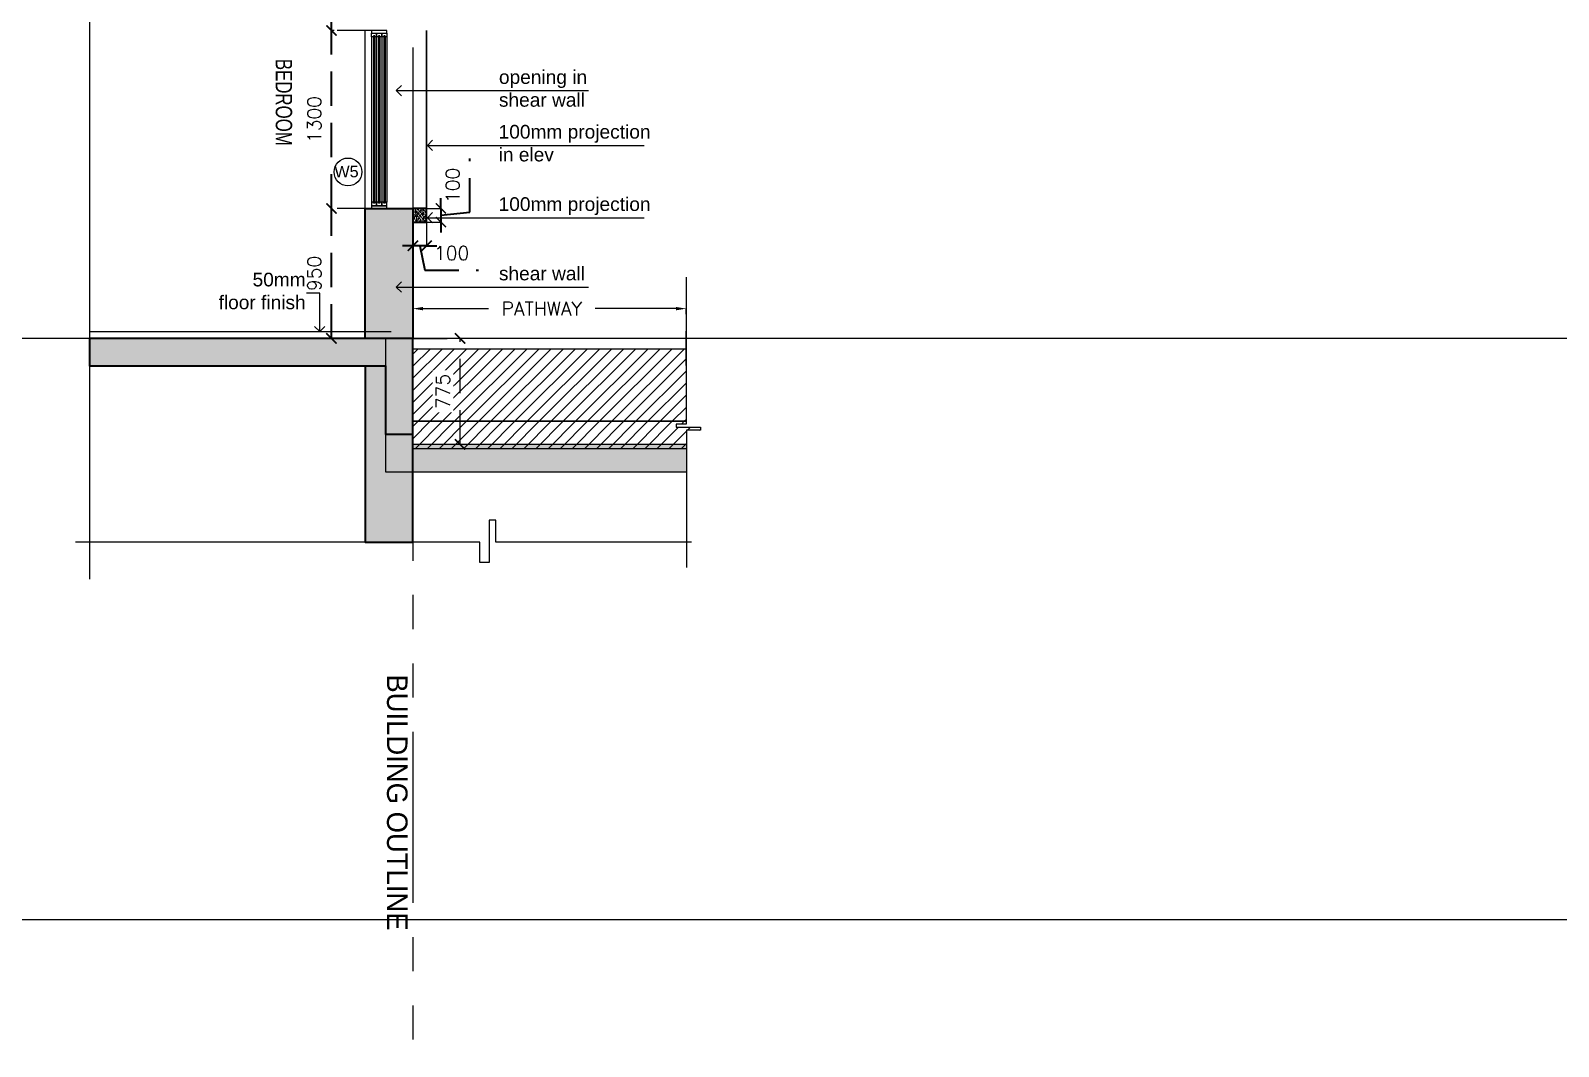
# Model space of a CAD drawing. Header units: millimetres. Extents: x 1066295 to 1300022, y -5734212 to -5454663.
# Drawn here: x 1225820 to 1236988, y -5682168 to -5674744 of the extents above; entities that cross this region are included whole.
import ezdxf
from ezdxf.enums import TextEntityAlignment as Align

# ---------------------------------------------------------------- set-up
doc = ezdxf.new("R2010")
doc.units = ezdxf.units.MM
doc.header["$LTSCALE"] = 1000
doc.header["$MEASUREMENT"] = 0
for name, pattern in [('AUDIT_D_120904163729-0', [0]), ('T9_PROFILE SECTIONS$0$HIDDEN', [0.375, 0.25, -0.125]), ('T9_PROFILE SECTIONS$0$HIDDEN2', [0.1875, 0.125, -0.0625]), ('T9_PROFILE SECTIONS$0$T10(T7 IS SIMILAR BUT MIRROR) - DIMENSION & TEXTING$0$HIDDEN', [0.375, 0.25, -0.125]), ('T9_PROFILE SECTIONS$0$T8_PROFILE SECTIONS$0$( Hidden )', [0.375, 0.25, -0.125]), ('T9_PROFILE SECTIONS$0$T8_PROFILE SECTIONS$0$AUDIT_D_120904163729-0', [0]), ('T9_PROFILE SECTIONS$0$T8_PROFILE SECTIONS$0$HIDDEN', [0.375, 0.25, -0.125]), ('T9_PROFILE SECTIONS$0$T8_PROFILE SECTIONS$0$PHANTOM2', [1.25, 0.625, -0.125, 0.125, -0.125, 0.125, -0.125])]:
    doc.linetypes.add(name, pattern=pattern)
doc.layers.get('0').update_dxf_attribs({"linetype": 'AUDIT_D_120904163729-0'})
for name, color, linetype, lineweight in [('T9_PROFILE SECTIONS$0$A-DIMENSION', 2, 'Continuous', 35), ('T9_PROFILE SECTIONS$0$T8_PROFILE SECTIONS$0$A-DIMENSION', 2, 'Continuous', 35), ('T9_PROFILE SECTIONS$0$T8_PROFILE SECTIONS$0$A-SLAB', 3, 'Continuous', 35), ('T9_PROFILE SECTIONS$0$T8_PROFILE SECTIONS$0$a-Text', 4, 'Continuous', 0), ('T9_PROFILE SECTIONS$0$T8_PROFILE SECTIONS$0$R0-18-10-2014-T1-1st Podium Floor Plan$0$Text', 7, 'Continuous', 0)]:
    doc.layers.add(name, color=color, linetype=linetype, lineweight=lineweight)
for name, color, linetype in [('T9_PROFILE SECTIONS$0$LEVEL', 7, 'Continuous'), ('T9_PROFILE SECTIONS$0$T10(T7 IS SIMILAR BUT MIRROR) - DIMENSION & TEXTING$0$A-DIMENSIONS', 2, 'T9_PROFILE SECTIONS$0$T10(T7 IS SIMILAR BUT MIRROR) - DIMENSION & TEXTING$0$HIDDEN'), ('T9_PROFILE SECTIONS$0$T8_PROFILE SECTIONS$0$A-BUILDING LINE TURNS HERE', 252, 'T9_PROFILE SECTIONS$0$T8_PROFILE SECTIONS$0$PHANTOM2'), ('T9_PROFILE SECTIONS$0$T8_PROFILE SECTIONS$0$a-ele', 8, 'Continuous'), ('T9_PROFILE SECTIONS$0$T8_PROFILE SECTIONS$0$a-rcc', 3, 'Continuous'), ('T9_PROFILE SECTIONS$0$T8_PROFILE SECTIONS$0$A-WALL HATCH', 8, 'Continuous'), ('T9_PROFILE SECTIONS$0$T8_PROFILE SECTIONS$0$a-window', 5, 'Continuous'), ('T9_PROFILE SECTIONS$0$T8_PROFILE SECTIONS$0$Elev 01', 8, 'Continuous'), ('T9_PROFILE SECTIONS$0$T8_PROFILE SECTIONS$0$F.F.L', 36, 'Continuous'), ('T9_PROFILE SECTIONS$0$T8_PROFILE SECTIONS$0$HATCH', 8, 'Continuous'), ('T9_PROFILE SECTIONS$0$T8_PROFILE SECTIONS$0$HATCH 150', 8, 'Continuous'), ('T9_PROFILE SECTIONS$0$T8_PROFILE SECTIONS$0$Leader', 2, 'T9_PROFILE SECTIONS$0$T8_PROFILE SECTIONS$0$AUDIT_D_120904163729-0'), ('T9_PROFILE SECTIONS$0$T8_PROFILE SECTIONS$0$TEXT ROOM', 7, 'Continuous'), ('T9_PROFILE SECTIONS$0$T8_PROFILE SECTIONS$0$TYPICAL UNITS$0$a-door-no', 104, 'Continuous')]:
    doc.layers.add(name, color=color, linetype=linetype)
doc.styles.add('T9_PROFILE SECTIONS$0$Romans 1', font='romans.shx', dxfattribs={"height": 100})
doc.styles.add('T9_PROFILE SECTIONS$0$T8_PROFILE SECTIONS$0$ARIAL ARROW', font='arial.ttf')
doc.styles.add('T9_PROFILE SECTIONS$0$T8_PROFILE SECTIONS$0$Romans 1', font='romans.shx', dxfattribs={"height": 100})
doc.styles.add('T9_PROFILE SECTIONS$0$T8_PROFILE SECTIONS$0$RSP_TXT 500', font='swisscl.ttf', dxfattribs={"height": 250})
doc.styles.add('T9_PROFILE SECTIONS$0$T8_PROFILE SECTIONS$0$STANDARD', font='GOTHIC.TTF')
doc.styles.add('T9_PROFILE SECTIONS$0$T8_PROFILE SECTIONS$0$TYPICAL UNITS$0$LODHA STANDERD', font='sanss___.ttf')
doc.dimstyles.new('T9_PROFILE SECTIONS$0$ALPINE S', dxfattribs={"dimscale": 0, "dimtxt": 100, "dimasz": 75, "dimexe": 0, "dimexo": 0, "dimgap": 75, "dimtad": 1, "dimdec": 0, "dimzin": 0, "dimdsep": 46, "dimtxsty": 'T9_PROFILE SECTIONS$0$Romans 1', "dimblk": 'T9_PROFILE SECTIONS$0$_ArchTick', "dimcen": 0.09, "dimclrd": 256, "dimclre": 256, "dimclrt": 7, "dimadec": 0, "dimazin": 0, "dimtfac": 1, "dimtdec": 0, "dimtofl": 0, "dimtmove": 1, "dimatfit": 0, "dimldrblk": 'T9_PROFILE SECTIONS$0$_Open90', "dimfxl": 1, "dimtolj": 1, "dimtzin": 0, "dimarcsym": 0})
doc.dimstyles.new('T9_PROFILE SECTIONS$0$T8_PROFILE SECTIONS$0$ALPINE S', dxfattribs={"dimscale": 0, "dimtxt": 100, "dimasz": 75, "dimexe": 0, "dimexo": 0, "dimgap": 75, "dimtad": 1, "dimdec": 0, "dimzin": 0, "dimdsep": 46, "dimtxsty": 'T9_PROFILE SECTIONS$0$T8_PROFILE SECTIONS$0$Romans 1', "dimblk": 'T9_PROFILE SECTIONS$0$T8_PROFILE SECTIONS$0$_ArchTick', "dimcen": 0.09, "dimclrd": 256, "dimclre": 256, "dimclrt": 7, "dimadec": 0, "dimazin": 0, "dimtfac": 1, "dimtdec": 0, "dimtofl": 0, "dimtmove": 1, "dimatfit": 0, "dimldrblk": 'T9_PROFILE SECTIONS$0$T8_PROFILE SECTIONS$0$_Open90', "dimfxl": 1, "dimtolj": 1, "dimtzin": 0, "dimarcsym": 0})
pattern_1 = [(45, (-1230402.947822421, 5590584.480820893), (-44.19417382415921, 44.19417382415922), [])]

# ---------------------------------------------------------------- blocks, each defined once
blk = doc.blocks.new('T9_PROFILE SECTIONS$0$A$C04612184')
at = {"layer": 'T9_PROFILE SECTIONS$0$LEVEL', "color": 8, "linetype": 'T9_PROFILE SECTIONS$0$HIDDEN2', "ltscale": 5}
for p, q in [((89.81805045481178, 14.91499993128764), (-67.8270701394622, 14.91499993128764)), ((89.81805045481178, 10.66499993128764), (-67.82707013981053, 10.66499993128764))]:
    blk.add_line(p, q, dxfattribs=at)
blk = doc.blocks.new('T9_PROFILE SECTIONS$0$T8_PROFILE SECTIONS$0$A$C70077D06')
at = {"layer": 'T9_PROFILE SECTIONS$0$T8_PROFILE SECTIONS$0$a-ele', "elevation": -0.01002673903355064}
blk.add_lwpolyline([(-160.084321222268, -0.003339515998959541), (-160.084321222268, 1299.976867138408)], dxfattribs=at)
at = {"layer": 'T9_PROFILE SECTIONS$0$T8_PROFILE SECTIONS$0$a-window', "color": 1}
for p, q in [((-112.5, 1254.977523034438), (-112.5, 44.9999693473801, -0.02005347806710486)), ((-75, 1254.977523034438), (-75, 44.9999693473801, -0.02005347806710486)), ((-75, 1254.977523034438), (-75, 44.99996934644878, -0.02005347806710486)), ((-37.5, 1254.977523034438), (-37.5, 44.99996934644878, -0.02005347806710486))]:
    blk.add_line(p, q, dxfattribs=at)
at = {"layer": 'T9_PROFILE SECTIONS$0$T8_PROFILE SECTIONS$0$a-window', "color": 5}
for p, q in [((-98.27500000037253, 1254.977523034438), (-98.2749999994412, 44.9999693473801, -0.02005347806710486)), ((-88.2749999994412, 1254.977523034438), (-88.2749999994412, 44.99996934831142, -0.02005347806710486)), ((-60.77500000037253, 1254.977523034438), (-60.77499999944121, 44.9999693473801, -0.02005347806710486)), ((-50.77499999944121, 1254.977523034438), (-50.77499999944121, 44.99996934831142, -0.02005347806710486))]:
    blk.add_line(p, q, dxfattribs=at)
at = {"layer": 'T9_PROFILE SECTIONS$0$T8_PROFILE SECTIONS$0$a-window', "color": 250}
for p, q in [((-23.27500000037253, 1254.977523034438), (-23.27499999944121, 44.99996934644878, -0.02005347806710486)), ((-13.27500000037253, 1254.977523034438), (-13.27499999944121, 44.99996934644878, -0.02005347806710486)), ((0, 1254.977523034438), (0, 44.99996934831142, -0.02005347806710486))]:
    blk.add_line(p, q, dxfattribs=at)
at = {"layer": 'T9_PROFILE SECTIONS$0$T8_PROFILE SECTIONS$0$a-window', "color": 4}
for points in [[(9.313225746154785e-10, 1279.977523033507), (9.313225746154785e-10, 1299.977523033507), (-112.5, 1299.977523034438), (-112.5, 1279.977523034438)], [(-98.27500000037253, 1254.977523034438), (-112.5, 1254.977523034438), (-112.5, 1279.977523034438), (-75, 1279.977523034438), (-75, 1254.977523034438), (-88.2749999994412, 1254.977523034438), (-88.27500000037253, 1260.977523034438), (-98.27500000037253, 1260.977523034438)], [(-60.77500000037253, 1254.977523034438), (-75, 1254.977523034438), (-75, 1279.977523034438), (-37.5, 1279.977523034438), (-37.5, 1254.977523034438), (-50.77499999944121, 1254.977523034438), (-50.77500000037253, 1260.977523034438), (-60.77500000037253, 1260.977523034438)], [(-23.27500000037253, 1254.977523034438), (-37.5, 1254.977523034438), (-37.5, 1279.977523034438), (9.313225746154785e-10, 1279.977523033507), (0, 1254.977523034438), (-13.27500000037253, 1254.977523034438), (-13.27500000037253, 1260.977523034438), (-23.27500000037253, 1260.977523034438)], [(-98.2749999994412, 44.9999693473801), (-112.5, 44.9999693473801), (-112.5, 19.9999693473801), (-75, 19.99996934644878), (-75, 44.99996934644878), (-88.2749999994412, 44.99996934644878), (-88.2749999994412, 38.9999693473801), (-98.27500000037253, 38.9999693473801)], [(0, 0), (0, 20), (-112.5, 19.9999693473801), (-112.5, -3.065261989831924e-05)], [(-60.77499999944121, 44.9999693473801), (-75, 44.9999693473801), (-75, 19.9999693473801), (-37.5, 19.99996934644878), (-37.5, 44.99996934644878), (-50.77499999944121, 44.99996934644878), (-50.77499999944121, 38.9999693473801), (-60.77500000037253, 38.9999693473801)], [(-23.27499999944121, 44.99996934644878), (-37.5, 44.99996934644878), (-37.5, 19.99996934644878), (0, 19.99996934644878), (0, 44.9999693473801), (-13.27499999944121, 44.99996934644878), (-13.27500000037253, 38.99996934644878), (-23.27499999944121, 38.99996934644878)]]:
    blk.add_lwpolyline(points, close=True, dxfattribs=at)
blk = doc.blocks.new('*D417')
at = {"layer": 'T9_PROFILE SECTIONS$0$T8_PROFILE SECTIONS$0$Leader', "linetype": 'T9_PROFILE SECTIONS$0$T8_PROFILE SECTIONS$0$( Hidden )', "lineweight": -2, "transparency": 16777216}
for p, q in [((2364.352816133294, -85191.10313546378), (2364.352816133294, -85582.31756449491)), ((4361.515551971272, -85997.9266347792), (4361.515551971272, -85582.31756449491))]:
    blk.add_line(p, q, dxfattribs=at)
at = {"layer": 'T9_PROFILE SECTIONS$0$T8_PROFILE SECTIONS$0$Leader', "lineweight": -2, "transparency": 16777216}
for p, q in [((2439.352816133294, -85582.31756449491), (2916.904001928134, -85582.31756449491)), ((4286.515551971272, -85582.31756449491), (3695.475430499563, -85582.31756449491))]:
    blk.add_line(p, q, dxfattribs=at)
at = {"layer": 'T9_PROFILE SECTIONS$0$T8_PROFILE SECTIONS$0$Leader', "transparency": 16777216}
for points in [[(2439.352816133294, -85569.81756449491), (2439.352816133294, -85594.81756449491), (2364.352816133294, -85582.31756449491)], [(4286.515551971272, -85569.81756449491), (4286.515551971272, -85594.81756449491), (4361.515551971272, -85582.31756449491)]]:
    blk.add_solid(points, dxfattribs=at)
at = {"layer": 'T9_PROFILE SECTIONS$0$T8_PROFILE SECTIONS$0$Leader', "color": 7, "transparency": 16777216, "insert": (3306.189716213848, -85582.31756449491), "char_height": 100, "attachment_point": 5, "style": 'T9_PROFILE SECTIONS$0$T8_PROFILE SECTIONS$0$Romans 1'}
blk.add_mtext('\\A1;PATHWAY', dxfattribs=at)
blk = doc.blocks.new('T9_PROFILE SECTIONS$0$T8_PROFILE SECTIONS$0$_ArchTick')
at = {"color": 0, "linetype": 'ByBlock', "const_width": 0.15}
blk.add_lwpolyline([(-0.5, -0.5), (0.5, 0.5)], dxfattribs=at)
blk = doc.blocks.new('*D421')
at = {"layer": 'T9_PROFILE SECTIONS$0$T8_PROFILE SECTIONS$0$A-DIMENSION', "linetype": 'T9_PROFILE SECTIONS$0$T8_PROFILE SECTIONS$0$HIDDEN', "lineweight": -2, "transparency": 16777216}
for p, q in [((2204.35267586005, -82800.03907881587), (1769.42170122522, -82800.03907881587)), ((2164.352675859352, -83550.0390788168), (1769.42170122522, -83550.0390788168))]:
    blk.add_line(p, q, dxfattribs=at)
at = {"layer": 'T9_PROFILE SECTIONS$0$T8_PROFILE SECTIONS$0$A-DIMENSION', "linetype": 'T9_PROFILE SECTIONS$0$T8_PROFILE SECTIONS$0$HIDDEN', "transparency": 16777216}
blk.add_line((1769.42170122522, -83550.0390788168), (1769.42170122522, -82800.03907881587), dxfattribs=at)
at = {"layer": 'T9_PROFILE SECTIONS$0$T8_PROFILE SECTIONS$0$A-DIMENSION', "linetype": 'ByBlock', "transparency": 16777216, "xscale": 75, "yscale": 75, "zscale": 75}
for p, rotation in [((1769.42170122522, -82800.03907881587), 90), ((1769.42170122522, -83550.0390788168), 270)]:
    blk.add_blockref('T9_PROFILE SECTIONS$0$T8_PROFILE SECTIONS$0$_ArchTick', p, dxfattribs=dict(at, rotation=rotation))
at = {"layer": 'T9_PROFILE SECTIONS$0$T8_PROFILE SECTIONS$0$A-DIMENSION', "color": 7, "linetype": 'ByBlock', "transparency": 16777216, "insert": (1644.421701225196, -83175.03907881632), "char_height": 100, "attachment_point": 5, "rotation": 90, "style": 'T9_PROFILE SECTIONS$0$T8_PROFILE SECTIONS$0$Romans 1'}
blk.add_mtext('\\A1;750', dxfattribs=at)
blk = doc.blocks.new('T9_PROFILE SECTIONS$0$T8_PROFILE SECTIONS$0$_Open90')
at = {"color": 0, "linetype": 'ByBlock', "lineweight": -2}
for p, q in [((0, 0), (-1, 0)), ((-0.5, 0.5), (0, 0)), ((0, 0), (-0.5, -0.5))]:
    blk.add_line(p, q, dxfattribs=at)
blk = doc.blocks.new('*D407')
at = {"layer": 'T9_PROFILE SECTIONS$0$T8_PROFILE SECTIONS$0$A-DIMENSION', "linetype": 'T9_PROFILE SECTIONS$0$T8_PROFILE SECTIONS$0$HIDDEN', "lineweight": -2, "transparency": 16777216}
for p, q in [((2059.701288769954, -84850.04241832349), (1769.412230013405, -84850.04241832349)), ((1914.598914057483, -85800.03907880749), (1769.412230013405, -85800.03907880749))]:
    blk.add_line(p, q, dxfattribs=at)
at = {"layer": 'T9_PROFILE SECTIONS$0$T8_PROFILE SECTIONS$0$A-DIMENSION', "linetype": 'T9_PROFILE SECTIONS$0$T8_PROFILE SECTIONS$0$HIDDEN', "transparency": 16777216}
blk.add_line((1769.412230013405, -85800.03907880749), (1769.412230013405, -84850.04241832349), dxfattribs=at)
at = {"layer": 'T9_PROFILE SECTIONS$0$T8_PROFILE SECTIONS$0$A-DIMENSION', "linetype": 'ByBlock', "transparency": 16777216, "xscale": 75, "yscale": 75, "zscale": 75}
for p, rotation in [((1769.412230013405, -84850.04241832349), 90), ((1769.412230013405, -85800.03907880749), 270)]:
    blk.add_blockref('T9_PROFILE SECTIONS$0$T8_PROFILE SECTIONS$0$_ArchTick', p, dxfattribs=dict(at, rotation=rotation))
at = {"layer": 'T9_PROFILE SECTIONS$0$T8_PROFILE SECTIONS$0$A-DIMENSION', "color": 7, "linetype": 'ByBlock', "transparency": 16777216, "insert": (1644.41223001338, -85325.04074856547), "char_height": 100, "attachment_point": 5, "rotation": 90, "style": 'T9_PROFILE SECTIONS$0$T8_PROFILE SECTIONS$0$Romans 1'}
blk.add_mtext('\\A1;950', dxfattribs=at)
blk = doc.blocks.new('*D408')
at = {"layer": 'T9_PROFILE SECTIONS$0$T8_PROFILE SECTIONS$0$A-DIMENSION', "linetype": 'T9_PROFILE SECTIONS$0$T8_PROFILE SECTIONS$0$HIDDEN', "lineweight": -2, "transparency": 16777216}
for p, q in [((2059.701288780664, -83550.06155577305), (1769.412230013405, -83550.06155577305)), ((2059.701288769954, -84850.04241832349), (1769.412230013405, -84850.04241832349))]:
    blk.add_line(p, q, dxfattribs=at)
at = {"layer": 'T9_PROFILE SECTIONS$0$T8_PROFILE SECTIONS$0$A-DIMENSION', "linetype": 'T9_PROFILE SECTIONS$0$T8_PROFILE SECTIONS$0$HIDDEN', "transparency": 16777216}
blk.add_line((1769.412230013405, -84850.04241832349), (1769.412230013405, -83550.06155577305), dxfattribs=at)
at = {"layer": 'T9_PROFILE SECTIONS$0$T8_PROFILE SECTIONS$0$A-DIMENSION', "linetype": 'ByBlock', "transparency": 16777216, "xscale": 75, "yscale": 75, "zscale": 75}
for p, rotation in [((1769.412230013405, -83550.06155577305), 90), ((1769.412230013405, -84850.04241832349), 270)]:
    blk.add_blockref('T9_PROFILE SECTIONS$0$T8_PROFILE SECTIONS$0$_ArchTick', p, dxfattribs=dict(at, rotation=rotation))
at = {"layer": 'T9_PROFILE SECTIONS$0$T8_PROFILE SECTIONS$0$A-DIMENSION', "color": 7, "linetype": 'ByBlock', "transparency": 16777216, "insert": (1644.412230013381, -84200.05198704825), "char_height": 100, "attachment_point": 5, "rotation": 90, "style": 'T9_PROFILE SECTIONS$0$T8_PROFILE SECTIONS$0$Romans 1'}
blk.add_mtext('\\A1;1300', dxfattribs=at)
blk = doc.blocks.new('T9_PROFILE SECTIONS$0$T8_PROFILE SECTIONS$0$TYPICAL UNITS$0$B-flat-33')
at = {"layer": 'T9_PROFILE SECTIONS$0$T8_PROFILE SECTIONS$0$TYPICAL UNITS$0$a-door-no'}
blk.add_ellipse((14107.61507096316, 1401.53111237858), major_axis=(0.02899166201322233, -181.0162510421596), ratio=0.9999894850701674, dxfattribs=at)
at = {"layer": 'T9_PROFILE SECTIONS$0$T8_PROFILE SECTIONS$0$TYPICAL UNITS$0$a-door-no', "style": 'T9_PROFILE SECTIONS$0$T8_PROFILE SECTIONS$0$TYPICAL UNITS$0$LODHA STANDERD', "oblique": 1.577147961390024e-05, "width": 0.9999894886737732}
blk.add_attdef('OP1', text='', height=149.9999997297267, rotation=0.7592242381622432, dxfattribs=at).set_placement((14117.02385249914, 1331.605178014608), align=Align.CENTER)
blk = doc.blocks.new('T9_PROFILE SECTIONS$0$_ArchTick')
at = {"color": 0, "linetype": 'ByBlock', "const_width": 0.15}
blk.add_lwpolyline([(-0.5, -0.5), (0.5, 0.5)], dxfattribs=at)
blk = doc.blocks.new('*D409')
at = {"layer": 'T9_PROFILE SECTIONS$0$A-DIMENSION', "linetype": 'T9_PROFILE SECTIONS$0$HIDDEN', "transparency": 16777216}
for p, q in [((2780.206660872117, -84878.3890134683), (2780.206660872117, -84485.53187061116)), ((2568.894215826179, -84850.03907880749), (2568.894215826179, -84775.03907880749)), ((2568.894215826179, -84850.03907880749), (2568.894215826179, -84950.03907880749)), ((2568.894215826179, -84900.03907880749), (2780.206660872117, -84878.3890134683)), ((2568.894215826179, -84950.03907880749), (2568.894215826179, -85025.03907880749))]:
    blk.add_line(p, q, dxfattribs=at)
at = {"layer": 'T9_PROFILE SECTIONS$0$A-DIMENSION', "linetype": 'T9_PROFILE SECTIONS$0$HIDDEN', "lineweight": -2, "transparency": 16777216}
for p, q in [((2464.34321653843, -84850.03907880749), (2568.894215826179, -84850.03907880749)), ((2464.34321653843, -84950.03907880749), (2568.894215826179, -84950.03907880749))]:
    blk.add_line(p, q, dxfattribs=at)
at = {"layer": 'T9_PROFILE SECTIONS$0$A-DIMENSION', "linetype": 'ByBlock', "transparency": 16777216, "xscale": 75, "yscale": 75, "zscale": 75}
for p, rotation in [((2568.894215826179, -84850.03907880749), 270), ((2568.894215826179, -84950.03907880749), 90)]:
    blk.add_blockref('T9_PROFILE SECTIONS$0$_ArchTick', p, dxfattribs=dict(at, rotation=rotation))
at = {"layer": 'T9_PROFILE SECTIONS$0$A-DIMENSION', "color": 7, "linetype": 'ByBlock', "transparency": 16777216, "insert": (2655.206660872092, -84681.96044203972), "char_height": 100, "attachment_point": 5, "rotation": 90, "style": 'T9_PROFILE SECTIONS$0$Romans 1'}
blk.add_mtext('\\A1;100', dxfattribs=at)
blk = doc.blocks.new('T9_PROFILE SECTIONS$0$_Open90')
at = {"color": 0, "linetype": 'ByBlock', "lineweight": -2}
for p, q in [((0, 0), (-1, 0)), ((-0.5, 0.5), (0, 0)), ((0, 0), (-0.5, -0.5))]:
    blk.add_line(p, q, dxfattribs=at)
blk = doc.blocks.new('*D410')
at = {"layer": 'T9_PROFILE SECTIONS$0$A-DIMENSION', "linetype": 'T9_PROFILE SECTIONS$0$HIDDEN', "lineweight": -2, "transparency": 16777216}
for p, q in [((2364.343216538429, -84950.03907880746), (2364.343216538429, -85122.9975548964)), ((2464.343216538429, -84950.03907880746), (2464.343216538429, -85122.9975548964))]:
    blk.add_line(p, q, dxfattribs=at)
at = {"layer": 'T9_PROFILE SECTIONS$0$A-DIMENSION', "linetype": 'T9_PROFILE SECTIONS$0$HIDDEN', "transparency": 16777216}
for p, q in [((2364.343216538429, -85122.9975548964), (2289.343216538429, -85122.9975548964)), ((2464.343216538429, -85122.9975548964), (2364.343216538429, -85122.9975548964)), ((2414.343216538429, -85122.9975548964), (2451.255186129594, -85301.86950426083)), ((2464.343216538429, -85122.9975548964), (2539.343216538429, -85122.9975548964)), ((2451.255186129594, -85301.86950426083), (2844.112328986737, -85301.86950426083))]:
    blk.add_line(p, q, dxfattribs=at)
at = {"layer": 'T9_PROFILE SECTIONS$0$A-DIMENSION', "linetype": 'ByBlock', "transparency": 16777216, "xscale": 75, "yscale": 75, "zscale": 75}
blk.add_blockref('T9_PROFILE SECTIONS$0$_ArchTick', (2364.343216538429, -85122.9975548964), dxfattribs=at)
at = {"layer": 'T9_PROFILE SECTIONS$0$A-DIMENSION', "linetype": 'ByBlock', "transparency": 16777216, "xscale": 75, "yscale": 75, "zscale": 75, "rotation": 180}
blk.add_blockref('T9_PROFILE SECTIONS$0$_ArchTick', (2464.343216538429, -85122.9975548964), dxfattribs=at)
at = {"layer": 'T9_PROFILE SECTIONS$0$A-DIMENSION', "color": 7, "linetype": 'ByBlock', "transparency": 16777216, "insert": (2647.683757558166, -85176.86950426083), "char_height": 100, "attachment_point": 5, "style": 'T9_PROFILE SECTIONS$0$Romans 1'}
blk.add_mtext('\\A1;100', dxfattribs=at)
blk = doc.blocks.new('*D411')
at = {"layer": 'T9_PROFILE SECTIONS$0$T10(T7 IS SIMILAR BUT MIRROR) - DIMENSION & TEXTING$0$A-DIMENSIONS', "linetype": 'T9_PROFILE SECTIONS$0$HIDDEN', "lineweight": -2, "transparency": 16777216}
for p, q in [((2364.34321653843, -85800.04156711887), (2709.007128602826, -85800.04156711887)), ((2951.819163508248, -86575.04156712911), (2709.007128602826, -86575.04156712911))]:
    blk.add_line(p, q, dxfattribs=at)
at = {"layer": 'T9_PROFILE SECTIONS$0$T10(T7 IS SIMILAR BUT MIRROR) - DIMENSION & TEXTING$0$A-DIMENSIONS', "lineweight": -2, "transparency": 16777216}
blk.add_line((2709.007128602826, -86575.04156712911), (2709.007128602826, -85800.04156711887), dxfattribs=at)
at = {"layer": 'T9_PROFILE SECTIONS$0$T10(T7 IS SIMILAR BUT MIRROR) - DIMENSION & TEXTING$0$A-DIMENSIONS', "linetype": 'ByBlock', "lineweight": -2, "transparency": 16777216, "xscale": 75, "yscale": 75, "zscale": 75}
for p, rotation in [((2709.007128602826, -85800.04156711887), 90), ((2709.007128602826, -86575.04156712911), 270)]:
    blk.add_blockref('T9_PROFILE SECTIONS$0$_ArchTick', p, dxfattribs=dict(at, rotation=rotation))
at = {"layer": 'T9_PROFILE SECTIONS$0$T10(T7 IS SIMILAR BUT MIRROR) - DIMENSION & TEXTING$0$A-DIMENSIONS', "color": 7, "linetype": 'ByBlock', "transparency": 16777216, "insert": (2584.007128602801, -86187.54156712398), "char_height": 100, "attachment_point": 5, "rotation": 90, "style": 'T9_PROFILE SECTIONS$0$Romans 1', "bg_fill": 3, "box_fill_scale": 1.25, "bg_fill_color": 256, "bg_fill_true_color": 13158600, "bg_fill_transparency": 0}
blk.add_mtext('\\A1;775', dxfattribs=at)
blk = doc.blocks.new('T9_PROFILE SECTIONS$0$A$C3D9C41AD')
at = {"layer": 'T9_PROFILE SECTIONS$0$T8_PROFILE SECTIONS$0$A-WALL HATCH', "linetype": 'ByBlock'}
h = blk.add_hatch(color=256, dxfattribs=at)
h.dxf.hatch_style = 1
h.paths.add_polyline_path([(7781.190659613814, -86900.04156367108), (7681.190659697168, -86900.04156368505)], flags=16)
h.paths.add_polyline_path([(7072.612538430607, -86900.0415637428), (6972.612538611516, -86900.04156376142)], flags=16)
h.paths.add_polyline_path([(5817.930938032223, -86900.04156387597), (5917.930937881581, -86900.04156387411)], flags=16)
h.paths.add_polyline_path([(4363.374897888163, -86775.04156713001), (4363.374897888396, -86575.04156713001), (2364.352816455066, -86575.04156712908), (2364.352816455066, -85800.04156712908), (2164.352816455066, -85800.04156712908), (2164.352816438302, -86775.04156712908)])
at = {"layer": 'T9_PROFILE SECTIONS$0$T8_PROFILE SECTIONS$0$HATCH'}
h = blk.add_hatch(dxfattribs=at)
h.set_pattern_fill('ANSI31', color=256, scale=500, style=0)
h.set_pattern_definition(pattern_1)
h.paths.add_polyline_path([(4361.515551971272, -86405.96337661147), (4361.515551971272, -85875.04156375583), (2364.352816399187, -85875.04156417958), (2364.352816530038, -86405.96337703522)])
h = blk.add_hatch(dxfattribs=at)
h.set_pattern_fill('ANSI31', color=256, scale=500, style=0)
h.set_pattern_definition(pattern_1)
h.paths.add_polyline_path([(4361.515551971039, -86425.9486769326), (4361.515551971272, -86405.9633766124), (2364.352816433646, -86405.96337703429), (2364.352816455066, -86605.96337702591), (4363.374897888163, -86605.96337660123), (4363.374897888396, -86470.60987238027), (4465.89765904122, -86470.60987237934), (4465.89765904122, -86447.84133442584), (4288.892620504135, -86447.84133442584), (4288.892620504135, -86425.9486769326)])
at = {"layer": 'T9_PROFILE SECTIONS$0$T8_PROFILE SECTIONS$0$HATCH 150'}
h = blk.add_hatch(color=8, dxfattribs=at)
h.dxf.hatch_style = 1
h.paths.add_polyline_path([(2364.343344604596, -85800.04102915619), (2014.343268682947, -85800.04102915619), (2014.34314061678, -84850.03907880746), (2364.343216538429, -84850.03907880746)])
h = blk.add_hatch(color=8, dxfattribs=at)
h.dxf.hatch_style = 1
h.paths.add_polyline_path([(2364.352816455066, -85800.04102916643), (2014.352740529459, -85800.04102916643), (2014.352612463292, -84850.0390788177), (2364.352688388899, -84850.0390788177)])
h = blk.add_hatch(dxfattribs=at)
h.set_pattern_fill('AR-SAND', color=8, scale=10, angle=90)
h.set_pattern_definition([(127.5, (-1225189.413498532, 5576795.014953845), (-19.26823769013158, -0.6299335810960803), [0, -15.2, 0, -17, 0, -16.25]), (97.49999999999993, (-1225189.413498532, 5576795.014953845), (-28.2214606522974, 17.69776705267727), [0, -8.2, 0, -13.7, 0, -5.25]), (57.49999999999999, (-1225189.413498532, 5576782.714953845), (-0.05659053536964751, 31.14141861751495), [0, -4.999999999999986, 0, -17.99999999999994, 0, -23.49999999999994]), (47.5, (-1225189.413498532, 5576782.714953845), (-8.776755649342492, 30.06126604572294), [0, -2.5, 0, -11.8, 0, -13.5])])
h.paths.add_polyline_path([(2364.343216538429, -84950.03907880746), (2464.343216538429, -84950.03907880746), (2464.343216538429, -84850.03907880746), (2364.343216538429, -84850.03907880746)])
h = blk.add_hatch(dxfattribs=at)
h.set_pattern_fill('AR-SAND', color=8, scale=10, angle=450)
h.set_pattern_definition([(127.5, (-1225189.404027083, 5588795.01495349), (-19.26823769013158, -0.6299335810960757), [0, -15.2, 0, -17, 0, -16.25]), (97.49999999999993, (-1225189.404027083, 5588795.01495349), (-28.2214606522974, 17.69776705267728), [0, -8.2, 0, -13.7, 0, -5.25]), (57.49999999999996, (-1225189.404027083, 5588782.714953491), (-0.05659053536963989, 31.14141861751495), [0, -4.999999999999996, 0, -17.99999999999999, 0, -23.49999999999999]), (47.5, (-1225189.404027083, 5588782.714953491), (-8.776755649342485, 30.06126604572294), [0, -2.5, 0, -11.8, 0, -13.5])])
h.paths.add_polyline_path([(2364.353505783482, -84950.0390788177), (2464.353505783482, -84950.0390788177), (2464.353505783482, -84850.0390788177), (2364.353505783482, -84850.0390788177)])
h = blk.add_hatch(color=8, dxfattribs=at)
h.dxf.hatch_style = 1
h.paths.add_polyline_path([(-0.009471850469708443, -85800.03907880932), (-0.009471850469708443, -86000.03907880746), (2014.343204650097, -86000.03907880746), (2014.343204649398, -87290.19003972411), (2364.343216538662, -87290.19003972318), (2364.343216538662, -86450.03907880746), (2364.343216538429, -85800.04156711884)])
h = blk.add_hatch(color=8, dxfattribs=at)
h.dxf.hatch_style = 1
h.paths.add_polyline_path([(0, -85800.03907881957), (0, -86000.0390788177), (2164.352676498704, -86000.0390788177), (2164.352676498005, -86500.04156390578), (2364.352688385174, -86500.04156390578), (2364.352688388899, -85800.04156712908)])
at = {"layer": 'T9_PROFILE SECTIONS$0$T10(T7 IS SIMILAR BUT MIRROR) - DIMENSION & TEXTING$0$A-DIMENSIONS', "linetype": 'ByBlock'}
blk.add_line((2464.343216538429, -84850.03907880746), (2464.343216538429, -83550.06155577488), dxfattribs=at)
for points in [[(0, 2192.53944243025), (0, -44931.18054551072), (204.3769262693822, -44931.18054551072), (204.3769262693822, -45009.64010429475), (-355.8751300070435, -45009.64010429475), (-355.8751300070435, -45124.67698660586), (0, -45124.67698660586), (0, -87560.07002570387)], [(4361.515551971272, -85353.48504650965), (4361.515551971272, -86425.9486769326), (4288.892620504135, -86425.9486769326), (4288.892620504135, -86447.84133442584), (4465.89765904122, -86447.84133442584), (4465.89765904122, -86470.60987237934), (4363.374897888396, -86470.60987237934), (4363.374897888396, -87473.81493517384)], [(4399.563911848236, -87290.19003972318), (2970.510777404532, -87290.19003972318), (2970.510777404532, -87129.26942285243), (2922.76669093594, -87129.26942285243), (2922.76669093594, -87438.35260382481), (2853.926380215213, -87438.35260382481), (2853.926380215446, -87290.19003972318), (-101.9940543910488, -87290.19003972318)]]:
    blk.add_lwpolyline(points, dxfattribs=at)
at = {"layer": 'T9_PROFILE SECTIONS$0$T8_PROFILE SECTIONS$0$A-BUILDING LINE TURNS HERE', "ltscale": 2}
blk.add_line((2364.352688385174, 3824.93222189974), (2364.352688385174, -90974.61851757206), dxfattribs=at)
at = {"layer": 'T9_PROFILE SECTIONS$0$T8_PROFILE SECTIONS$0$a-rcc', "linetype": 'ByBlock'}
blk.add_lwpolyline([(4363.374897888396, -86575.04156713001), (2364.352816455066, -86575.04156712908), (2364.352816455066, -85800.04156712908), (2164.352816455066, -85800.04156712908), (2164.352816438302, -86775.04156712908), (4363.374897888396, -86775.04156713001)], dxfattribs=at)
at = {"layer": 'T9_PROFILE SECTIONS$0$T8_PROFILE SECTIONS$0$A-SLAB', "linetype": 'ByBlock'}
for points in [[(2364.343344604596, -85800.04102915619), (2014.343268682947, -85800.04102915619), (2014.34314061678, -84850.03907880746), (2364.343216538429, -84850.03907880746)], [(2364.352816455066, -85800.04102916643), (2014.352740529459, -85800.04102916643), (2014.352612463292, -84850.0390788177), (2364.352688388899, -84850.0390788177)], [(2364.343216538429, -84950.03907880746), (2464.343216538429, -84950.03907880746), (2464.343216538429, -84850.03907880746), (2364.343216538429, -84850.03907880746)], [(2364.353505783482, -84950.0390788177), (2464.353505783482, -84950.0390788177), (2464.353505783482, -84850.0390788177), (2364.353505783482, -84850.0390788177)], [(-0.009471850469708443, -85800.03907880932), (-0.009471850469708443, -86000.03907880746), (2014.343204650097, -86000.03907880746), (2014.343204649398, -87290.19003972411), (2364.343216538662, -87290.19003972318), (2364.343216538662, -86450.03907880746), (2364.343216538662, -86450.03907880746), (2364.343216538429, -85800.04156711884)], [(0, -85800.03907881957), (0, -86000.0390788177), (2164.352676498704, -86000.0390788177), (2164.352676498005, -86500.04156390578), (2364.352688385174, -86500.04156390578), (2364.352688388899, -85800.04156712908)]]:
    blk.add_lwpolyline(points, close=True, dxfattribs=at)
at = {"layer": 'T9_PROFILE SECTIONS$0$T8_PROFILE SECTIONS$0$Elev 01', "linetype": 'ByBlock'}
blk.add_line((2464.353505783482, -83550.03907881677), (2464.353505783482, -84850.0390788177), dxfattribs=at)
at = {"layer": 'T9_PROFILE SECTIONS$0$T8_PROFILE SECTIONS$0$F.F.L', "linetype": 'Continuous', "ltscale": 0.1}
for points in [[(-0.009471850469708443, -85750.11719784327), (2014.343261952978, -85750.11692629568)], [(0, -85750.11719785351), (2204.352797834901, -85750.1169006927)]]:
    blk.add_lwpolyline(points, dxfattribs=at)
at = {"layer": 'T9_PROFILE SECTIONS$0$T8_PROFILE SECTIONS$0$HATCH'}
blk.add_lwpolyline([(4361.515551971272, -86405.96337661147), (2364.352816498373, -86405.96337703429), (2364.352816395462, -85875.04156417865), (4361.515551971272, -85875.04156375676)], dxfattribs=at)
at = {"layer": 'T9_PROFILE SECTIONS$0$T8_PROFILE SECTIONS$0$HATCH', "elevation": 0.01002673878406694}
blk.add_lwpolyline([(4363.374897888396, -86605.96337660309), (2364.352816455066, -86605.96337702591), (2364.352816433646, -86405.96337703429), (4361.515551971272, -86405.96337661147)], dxfattribs=at)
at = {"linetype": 'ByBlock', "extrusion": (0, 0, -1), "xscale": -1, "zscale": -1}
blk.add_blockref('T9_PROFILE SECTIONS$0$T8_PROFILE SECTIONS$0$A$C70077D06', (-2174.436997718178, -84850.0390788177, -0.01002673928302159), dxfattribs=at)
at = {"layer": 'T9_PROFILE SECTIONS$0$T8_PROFILE SECTIONS$0$A-SLAB', "linetype": 'ByBlock', "extrusion": (0, 0, -1), "xscale": -1, "zscale": -1}
blk.add_blockref('T9_PROFILE SECTIONS$0$T8_PROFILE SECTIONS$0$A$C70077D06', (-2174.427525872132, -84850.03907880746, -0.01002673928302159), dxfattribs=at)
at = {"layer": 'T9_PROFILE SECTIONS$0$T8_PROFILE SECTIONS$0$TEXT ROOM', "ltscale": 0.1}
ref = blk.add_blockref('T9_PROFILE SECTIONS$0$T8_PROFILE SECTIONS$0$TYPICAL UNITS$0$B-flat-33', (-6045.563419025624, -85371.88129677158), dxfattribs=dict(at, xscale=0.5625, yscale=0.5625, zscale=0.5625))
ref.add_attrib('OP1', 'W5', dxfattribs={"layer": 'T9_PROFILE SECTIONS$0$T8_PROFILE SECTIONS$0$TYPICAL UNITS$0$a-door-no', "height": 84.37499984797128, "rotation": 0.7592242115062546, "style": 'T9_PROFILE SECTIONS$0$T8_PROFILE SECTIONS$0$TYPICAL UNITS$0$LODHA STANDERD', "oblique": 1.577147961390024e-05, "width": 0.9999894886737734}).set_placement((1879.754763382953, -84623.05888857786), align=Align.CENTER)
at = {"layer": 'T9_PROFILE SECTIONS$0$T8_PROFILE SECTIONS$0$a-Text', "insert": (1481.619291256648, -83756.81033072807, 156.5086508287887), "char_height": 120, "attachment_point": 1, "rotation": 269.999999999999, "style": 'T9_PROFILE SECTIONS$0$T8_PROFILE SECTIONS$0$RSP_TXT 500'}
blk.add_mtext_dynamic_manual_height_columns('BEDROOM', width=1106.247748976808, gutter_width=500, heights=[0], dxfattribs=at)
at = {"layer": 'T9_PROFILE SECTIONS$0$T8_PROFILE SECTIONS$0$a-Text', "linetype": 'ByBlock', "insert": (2325.069513620809, -90127.84973383881), "char_height": 150, "width": 4718.082943184767, "attachment_point": 3, "rotation": 270, "style": 'T9_PROFILE SECTIONS$0$T8_PROFILE SECTIONS$0$STANDARD'}
blk.add_mtext('BUILDING OUTLINE ', dxfattribs=at)
at = {"layer": 'T9_PROFILE SECTIONS$0$T8_PROFILE SECTIONS$0$R0-18-10-2014-T1-1st Podium Floor Plan$0$Text', "char_height": 100, "style": 'T9_PROFILE SECTIONS$0$T8_PROFILE SECTIONS$0$ARIAL ARROW'}
for s, insert, width, attachment_point in [('opening in shear wall', (2993.144426309736, -83839.8864272181, -1.831125881313067e-06), 977.7825097805039, 1), ('100mm projection in elev', (2990.956016300712, -84239.53602043446, -1.830876410365695e-06), 1133.401091405184, 1), ('100mm projection', (2990.956016300712, -84768.32867324725, -1.830876410365695e-06), 1133.401091405184, 1), ('50mm floor finish   ', (1580.607509616297, -85319.80128311366, -1.831125881313067e-06), 673.5418392710792, 3), ('shear wall', (2993.144426309736, -85275.52845601458, -1.831125881313067e-06), 1133.401091405184, 1)]:
    blk.add_mtext(s, dxfattribs=dict(at, insert=insert, width=width, attachment_point=attachment_point))
at = {"layer": 'T9_PROFILE SECTIONS$0$A-DIMENSION', "linetype": 'ByBlock'}
dim = blk.add_linear_dim(base=(2568.894215826179, -84950.03907880749), p1=(2464.343216538429, -84850.03907880746), p2=(2464.343216538429, -84950.03907880746), angle=90, dimstyle='T9_PROFILE SECTIONS$0$ALPINE S', override={"dimscale": 1, "dimfxl": 5, "dimlwd": 65535, "dimarcsym": 1}, dxfattribs=at)
dim.commit()
dim.dimension.update_dxf_attribs({"geometry": '*D409', "text_midpoint": (2780.206660872092, -84803.38901346829), "dimtype": 128})
dim = blk.add_linear_dim(base=(2364.343216538429, -85122.9975548964), p1=(2464.343216538429, -84950.03907880746), p2=(2364.343216538429, -84950.03907880746), dimstyle='T9_PROFILE SECTIONS$0$ALPINE S', override={"dimscale": 1, "dimfxl": 5, "dimlwd": 65535, "dimarcsym": 1}, dxfattribs=at)
dim.commit()
dim.dimension.update_dxf_attribs({"geometry": '*D410', "text_midpoint": (2526.255186129594, -85301.86950426083), "dimtype": 128})
at = {"layer": 'T9_PROFILE SECTIONS$0$T8_PROFILE SECTIONS$0$A-DIMENSION', "linetype": 'ByBlock'}
for base, p1, p2, picture, middle in [((1769.42170122522, -82800.03907881587), (2164.352675859351, -83550.03907881677), (2204.352675860049, -82800.03907881584), '*D421', (1644.421701225196, -83175.03907881632)), ((1769.412230013405, -83550.06155577305), (2059.701288769953, -84850.04241832346), (2059.701288780663, -83550.06155577302), '*D408', (1644.412230013381, -84200.05198704825)), ((1769.412230013405, -84850.04241832349), (1914.598914057482, -85800.03907880746), (2059.701288769953, -84850.04241832346, -0.01002673903355064), '*D407', (1644.41223001338, -85325.04074856547))]:
    dim = blk.add_linear_dim(base=base, p1=p1, p2=p2, angle=90, dimstyle='T9_PROFILE SECTIONS$0$T8_PROFILE SECTIONS$0$ALPINE S', override={"dimscale": 1, "dimfxl": 5, "dimlwd": 65535, "dimarcsym": 1}, dxfattribs=at)
    dim.commit()
    dim.dimension.update_dxf_attribs({"geometry": picture, "text_midpoint": middle})
at = {"layer": 'T9_PROFILE SECTIONS$0$T8_PROFILE SECTIONS$0$Leader'}
dim = blk.add_linear_dim(base=(4361.515551971272, -85582.31756449491), p1=(2364.352816133294, -85191.10313546378), p2=(4361.515551971272, -85997.9266347792, -0.007295092486296895), angle=180, text='PATHWAY', dimstyle='T9_PROFILE SECTIONS$0$T8_PROFILE SECTIONS$0$ALPINE S', override={"dimscale": 1, "dimtad": 0, "dimsah": 1}, dxfattribs=at)
dim.commit()
dim.dimension.update_dxf_attribs({"geometry": '*D417', "text_midpoint": (3306.189716213848, -85582.31756449491), "dimtype": 128})
for points in [[(2243.221298925346, -83989.2828529831), (2974.880541158142, -83989.2828529831), (3647.381619180553, -83989.2828529831)], [(2470.655916983029, -84389.38281257357), (3298.308127496392, -84388.93244619947), (4053.747696718434, -84388.93244619947)], [(2470.655916983029, -84918.17546538636), (3298.308127496392, -84917.72509901226), (4053.747696718434, -84917.72509901226)], [(2243.221298925346, -85424.92488177959), (2974.880541158142, -85424.92488177959), (3647.381619180553, -85424.92488177959)], [(1683.035450420342, -85750.11719752848), (1683.035450456664, -85469.1977088768), (1587.78104726295, -85469.1977088768)]]:
    blk.add_leader(points, dimstyle='T9_PROFILE SECTIONS$0$T8_PROFILE SECTIONS$0$ALPINE S', override={"dimscale": 1, "dimtad": 0}, dxfattribs=at)
at = {"layer": 'T9_PROFILE SECTIONS$0$T10(T7 IS SIMILAR BUT MIRROR) - DIMENSION & TEXTING$0$A-DIMENSIONS', "linetype": 'ByBlock'}
dim = blk.add_linear_dim(base=(2709.007128602826, -85800.04156711887), p1=(2951.819163508248, -86575.04156712908), p2=(2364.343216538429, -85800.04156711884), angle=90, dimstyle='T9_PROFILE SECTIONS$0$ALPINE S', override={"dimscale": 1, "dimfxl": 5, "dimtfill": 1, "dimarcsym": 1}, dxfattribs=at)
dim.commit()
dim.dimension.update_dxf_attribs({"geometry": '*D411', "text_midpoint": (2584.007128602801, -86187.54156712398)})
blk = doc.blocks.new('T9_PROFILE SECTIONS')
at = {"layer": 'T9_PROFILE SECTIONS$0$LEVEL', "linetype": 'ByBlock', "xscale": 1000, "yscale": 1000, "zscale": 1000}
blk.add_blockref('T9_PROFILE SECTIONS$0$A$C04612184', (1171279.544339621, -5689510.053962467, -0.01002673902358399), dxfattribs=at)
at = {"linetype": 'ByBlock'}
blk.add_blockref('T9_PROFILE SECTIONS$0$A$C3D9C41AD', (1227995.879686671, -5588795.054031528, -0.01002673903355245), dxfattribs=at)

msp = doc.modelspace()

# ---------------------------------------------------------------- block references
at = {"linetype": 'ByBlock'}
msp.add_blockref('T9_PROFILE SECTIONS', (-1745.208350555273, -2398.398782938719, 0.3917381798181951), dxfattribs=at)

doc.saveas('drawing.dxf')
